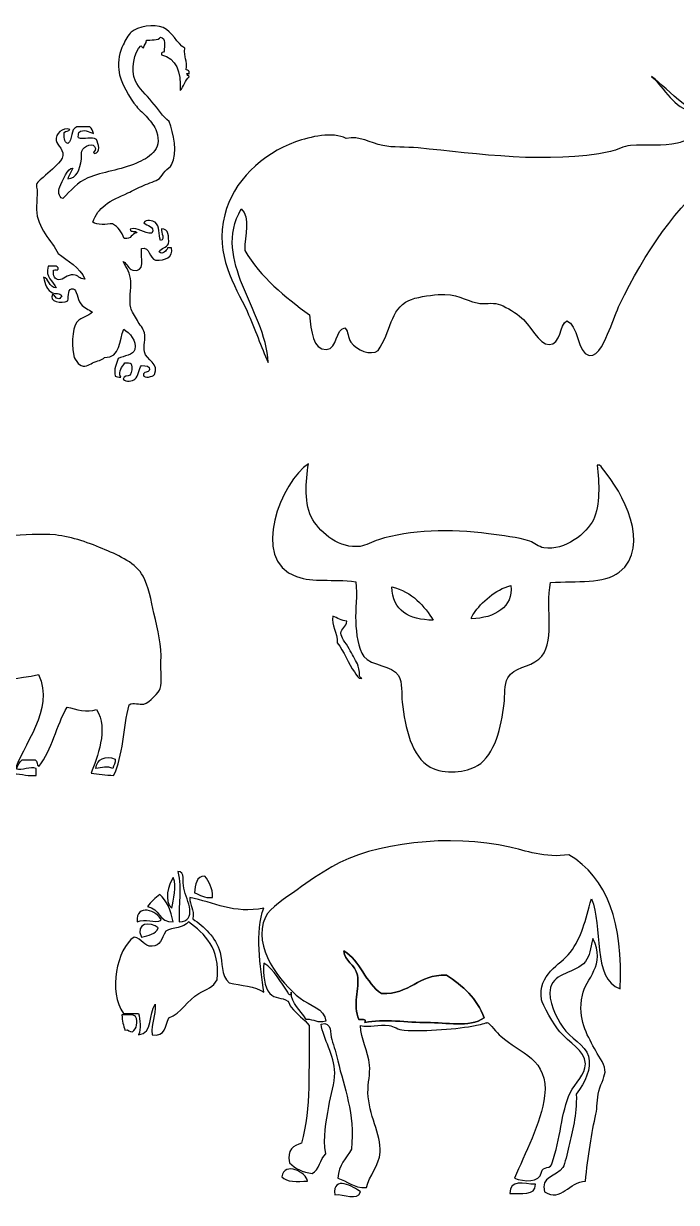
# Model space of a CAD drawing. Header units: centimetres. Extents: x -66 to 65, y -66 to 66.
# Drawn here: x 17.57 to 26.81, y 15.01 to 31.67 of the extents above; entities that cross this region are included whole.
import ezdxf

# ---------------------------------------------------------------- set-up
doc = ezdxf.new("R2010")
doc.units = ezdxf.units.CM
doc.header["$MEASUREMENT"] = 0
doc.layers.add('Layer 1', color=7, linetype='Continuous')

msp = doc.modelspace()

# ---------------------------------------------------------------- linework, layer by layer
at = {"layer": 'Layer 1'}
for points, knots in [([(18.98326, 28.309), (19.03708, 28.21404), (19.08139, 28.14596), (19.09026, 28.03082), (19.09026, 28.03082), (19.0991, 27.91604), (19.06293, 27.77497), (19.09026, 27.65281), (19.09026, 27.65281), (19.10063, 27.60648), (19.15133, 27.5342), (19.18297, 27.47453), (19.18297, 27.47453), (19.21385, 27.41635), (19.26867, 27.36068), (19.28282, 27.30334), (19.28282, 27.30334), (19.3047, 27.21463), (19.26485, 27.11789), (19.28282, 27.03233), (19.28282, 27.03233), (19.30634, 26.9202), (19.49779, 26.85972), (19.42546, 26.71136), (19.42546, 26.71136), (19.40032, 26.68173), (19.27684, 26.65125), (19.26856, 26.70422), (19.26856, 26.70422), (19.26009, 26.75849), (19.34881, 26.73002), (19.35413, 26.78267), (19.35413, 26.78267), (19.35902, 26.83088), (19.30822, 26.83643), (19.24002, 26.83971), (19.24002, 26.83971), (19.20345, 26.79357), (19.20372, 26.68877), (19.14728, 26.64717), (19.14728, 26.64717), (19.11352, 26.62227), (19.01935, 26.59478), (18.98324, 26.64717), (18.98324, 26.64717), (18.98639, 26.6963), (19.04941, 26.68561), (19.08309, 26.70421), (19.08309, 26.70421), (19.09687, 26.74583), (19.11635, 26.80928), (19.09735, 26.86111), (19.09735, 26.86111), (19.07909, 26.87852), (19.04089, 26.87601), (19.00461, 26.8754), (19.00461, 26.8754), (18.9691, 26.81918), (18.90812, 26.76711), (18.94757, 26.67569), (18.94757, 26.67569), (18.9137, 26.67273), (18.88923, 26.67916), (18.86912, 26.68995), (18.86912, 26.68995), (18.84311, 26.7866), (18.89156, 26.86595), (18.9119, 26.93958), (18.9119, 26.93958), (18.99421, 26.97739), (19.12568, 26.98337), (19.14727, 27.06798), (19.14727, 27.06798), (19.17783, 27.18781), (19.07141, 27.30317), (18.99035, 27.35325), (18.99035, 27.35325), (18.92217, 27.19797), (18.95151, 26.94513), (18.71934, 26.95383), (18.71934, 26.95383), (18.68063, 26.90994), (18.61845, 26.91152), (18.54815, 26.87538), (18.54815, 26.87538), (18.49669, 26.8489), (18.43851, 26.80228), (18.3627, 26.85395), (18.3627, 26.85395), (18.34865, 26.86355), (18.30028, 26.92674), (18.29139, 26.9538), (18.29139, 26.9538), (18.25633, 27.06051), (18.25091, 27.36679), (18.32706, 27.45307), (18.32706, 27.45307), (18.39471, 27.52967), (18.4893, 27.5289), (18.54815, 27.59571), (18.54815, 27.59571), (18.49275, 27.63638), (18.42972, 27.64873), (18.38411, 27.70982), (18.38411, 27.70982), (18.33013, 27.7821), (18.32765, 27.91495), (18.27714, 27.92379), (18.27714, 27.92379), (18.19565, 27.938), (18.21449, 27.82679), (18.19866, 27.7526), (18.19866, 27.7526), (18.11524, 27.70995), (17.92061, 27.74125), (17.98469, 27.84534), (17.98469, 27.84534), (18.01292, 27.85008), (18.02189, 27.77946), (18.07028, 27.78113), (18.07028, 27.78113), (18.09195, 27.78798), (18.10005, 27.80841), (18.11306, 27.82394), (18.11306, 27.82394), (18.08507, 27.87408), (18.02694, 27.84908), (17.98466, 27.86672), (17.98466, 27.86672), (17.90465, 27.90011), (17.87512, 27.99258), (17.85628, 28.08781), (17.85628, 28.08781), (17.93126, 28.08191), (17.9278, 27.93589), (18.03458, 27.93803), (18.03458, 27.93803), (17.9923, 28.03611), (17.87549, 28.08122), (17.92047, 28.24474), (17.92047, 28.24474), (17.97484, 28.23728), (18.06866, 28.26929), (18.06313, 28.20193), (18.06313, 28.20193), (18.05241, 28.17052), (18.01651, 28.20672), (17.99892, 28.18767), (17.99892, 28.18767), (17.9845, 28.10057), (18.02043, 28.05675), (18.07025, 28.05215), (18.07025, 28.05215), (18.13777, 28.04596), (18.19079, 28.13039), (18.27707, 28.12348), (18.27707, 28.12348), (18.35491, 28.11726), (18.35573, 28.06294), (18.44111, 28.05929), (18.44111, 28.05929), (18.36896, 28.23439), (18.20206, 28.31475), (18.0631, 28.42301), (18.0631, 28.42301), (17.9797, 28.59229), (17.75968, 28.79097), (17.75639, 29.04354), (17.75639, 29.04354), (17.75546, 29.11574), (17.76912, 29.22428), (17.76353, 29.3217), (17.76353, 29.3217), (17.76226, 29.34395), (17.75025, 29.37766), (17.75639, 29.40015), (17.75639, 29.40015), (17.76576, 29.43433), (17.84587, 29.49363), (17.88479, 29.52855), (17.88479, 29.52855), (17.97845, 29.61258), (18.05005, 29.66812), (18.12016, 29.77104), (18.12016, 29.77104), (18.16874, 29.88127), (18.04293, 29.95175), (18.03459, 30.0207), (18.03459, 30.0207), (18.0234, 30.1127), (18.12495, 30.21602), (18.22713, 30.1776), (18.22713, 30.1776), (18.21432, 30.15), (18.16405, 30.15985), (18.14868, 30.13482), (18.14868, 30.13482), (18.14095, 30.07764), (18.14789, 29.99769), (18.19861, 29.9779), (18.19861, 29.9779), (18.27134, 30.02642), (18.23203, 30.187), (18.32701, 30.21327), (18.32701, 30.21327), (18.38882, 30.21327), (18.45065, 30.21327), (18.51246, 30.21327), (18.51246, 30.21327), (18.53844, 30.19173), (18.55508, 30.16083), (18.56239, 30.12056), (18.56239, 30.12056), (18.49429, 30.13969), (18.42274, 30.19179), (18.35557, 30.13482), (18.35557, 30.13482), (18.35205, 30.10982), (18.34496, 30.08839), (18.34843, 30.05637), (18.34843, 30.05637), (18.43111, 30.03274), (18.53954, 30.07733), (18.60518, 30.03497), (18.60518, 30.03497), (18.63227, 29.97449), (18.67209, 29.84865), (18.57666, 29.83524), (18.57666, 29.83524), (18.53753, 29.85641), (18.59433, 29.87678), (18.59092, 29.90657), (18.59092, 29.90657), (18.56941, 30.00989), (18.42548, 29.94213), (18.39836, 29.8709), (18.39836, 29.8709), (18.38635, 29.83928), (18.39603, 29.79539), (18.39122, 29.75679), (18.39122, 29.75679), (18.37296, 29.60979), (18.32116, 29.48382), (18.19866, 29.47863), (18.19866, 29.47863), (18.21692, 29.53409), (18.24803, 29.57666), (18.26999, 29.62841), (18.26999, 29.62841), (18.19972, 29.64651), (18.12532, 29.44706), (18.08454, 29.36449), (18.08454, 29.36449), (18.05869, 29.31218), (18.06851, 29.22109), (18.12732, 29.20045), (18.12732, 29.20045), (18.24154, 29.31165), (18.33332, 29.42974), (18.48395, 29.49289), (18.48395, 29.49289), (18.69009, 29.57933), (18.94652, 29.6028), (19.16864, 29.69971), (19.16864, 29.69971), (19.33681, 29.77308), (19.54398, 29.88087), (19.45394, 30.14903), (19.45394, 30.14903), (19.42822, 30.22557), (19.37351, 30.28288), (19.32554, 30.34159), (19.32554, 30.34159), (19.27582, 30.4025), (19.21272, 30.45028), (19.16862, 30.50563), (19.16862, 30.50563), (19.08374, 30.61212), (18.93386, 30.84065), (18.91899, 31.01913), (18.91899, 31.01913), (18.90751, 31.15674), (18.93074, 31.26744), (18.98318, 31.37576), (18.98318, 31.37576), (19.01242, 31.43619), (19.05464, 31.5158), (19.09729, 31.55406), (19.09729, 31.55406), (19.18643, 31.63404), (19.41712, 31.67423), (19.54661, 31.61827), (19.54661, 31.61827), (19.67787, 31.56152), (19.741, 31.39105), (19.85332, 31.32583), (19.85332, 31.32583), (19.83988, 31.18981), (19.88999, 31.15922), (19.87472, 31.01912), (19.87472, 31.01912), (19.89435, 31.01023), (19.92163, 31.00899), (19.9175, 30.97634), (19.9175, 30.97634), (19.91853, 30.94488), (19.90004, 30.977), (19.88183, 30.9692), (19.88183, 30.9692), (19.8813, 30.94015), (19.91263, 30.94295), (19.9175, 30.91927), (19.9175, 30.91927), (19.85522, 30.87456), (19.84101, 30.78179), (19.7891, 30.72671), (19.7891, 30.72671), (19.80048, 30.99484), (19.73121, 31.18235), (19.5252, 31.23312), (19.5252, 31.23312), (19.51237, 31.27447), (19.5543, 31.26109), (19.56087, 31.28305), (19.56087, 31.28305), (19.56754, 31.35676), (19.58788, 31.47268), (19.51094, 31.48276), (19.51094, 31.48276), (19.48229, 31.4304), (19.36441, 31.44604), (19.31123, 31.43995), (19.31123, 31.43995), (19.31015, 31.39111), (19.2831, 31.36822), (19.26845, 31.33298), (19.26845, 31.33298), (19.24167, 31.32761), (19.25289, 31.36021), (19.23278, 31.3615), (19.23278, 31.3615), (19.13684, 31.27691), (19.08795, 31.02048), (19.1543, 30.86226), (19.1543, 30.86226), (19.19666, 30.76129), (19.31064, 30.66647), (19.38967, 30.56982), (19.38967, 30.56982), (19.47526, 30.46512), (19.54411, 30.3559), (19.63219, 30.29166), (19.63219, 30.29166), (19.69717, 30.11889), (19.75234, 29.84965), (19.66786, 29.67828), (19.66786, 29.67828), (19.65193, 29.64597), (19.60626, 29.62161), (19.57512, 29.58554), (19.57512, 29.58554), (19.54557, 29.55128), (19.52392, 29.50566), (19.49667, 29.48571), (19.49667, 29.48571), (19.44039, 29.44449), (19.3452, 29.42075), (19.26844, 29.38586), (19.26844, 29.38586), (19.19213, 29.35117), (19.11842, 29.31204), (19.04735, 29.27889), (19.04735, 29.27889), (18.92826, 29.2233), (18.82198, 29.18621), (18.72638, 29.1077), (18.72638, 29.1077), (18.65018, 29.04513), (18.58581, 28.9785), (18.55519, 28.86521), (18.55519, 28.86521), (18.60723, 28.82095), (18.75172, 28.83513), (18.83337, 28.84378), (18.83337, 28.84378), (18.90904, 28.79586), (18.96384, 28.72702), (18.99739, 28.63698), (18.99739, 28.63698), (19.10063, 28.61931), (19.09957, 28.70596), (19.17569, 28.71543), (19.17569, 28.71543), (19.16685, 28.75414), (19.07782, 28.71265), (19.08298, 28.76536), (19.08298, 28.76536), (19.19194, 28.8097), (19.26996, 28.70067), (19.38966, 28.70832), (19.38966, 28.70832), (19.4398, 28.81865), (19.31036, 28.80915), (19.27555, 28.8581), (19.27555, 28.8581), (19.30778, 28.90887), (19.40295, 28.88469), (19.43247, 28.86524), (19.43247, 28.86524), (19.50473, 28.81748), (19.47618, 28.68408), (19.51092, 28.60849), (19.51092, 28.60849), (19.58442, 28.62688), (19.51425, 28.71046), (19.52518, 28.77251), (19.52518, 28.77251), (19.62906, 28.7718), (19.6271, 28.66522), (19.62501, 28.55854), (19.62501, 28.55854), (19.59252, 28.50782), (19.51703, 28.50012), (19.48952, 28.44443), (19.48952, 28.44443), (19.5381, 28.40191), (19.59596, 28.46372), (19.61075, 28.5015), (19.61075, 28.5015), (19.6298, 28.5015), (19.6488, 28.5015), (19.66782, 28.5015), (19.66782, 28.5015), (19.69552, 28.36881), (19.57614, 28.3224), (19.43959, 28.33031), (19.43959, 28.33031), (19.34474, 28.3528), (19.36596, 28.52655), (19.23988, 28.49435), (19.23988, 28.49435), (19.23028, 28.35865), (19.3046, 28.14809), (19.11862, 28.18764), (19.11862, 28.18764), (19.05666, 28.20097), (19.04295, 28.27829), (18.98326, 28.309)], [0, 0, 0, 0, 0.00884956, 0.00884956, 0.00884956, 0.00884956, 0.01769912, 0.01769912, 0.01769912, 0.01769912, 0.02654867, 0.02654867, 0.02654867, 0.02654867, 0.03539823, 0.03539823, 0.03539823, 0.03539823, 0.04424779, 0.04424779, 0.04424779, 0.04424779, 0.05309735, 0.05309735, 0.05309735, 0.05309735, 0.0619469, 0.0619469, 0.0619469, 0.0619469, 0.07079646, 0.07079646, 0.07079646, 0.07079646, 0.07964602, 0.07964602, 0.07964602, 0.07964602, 0.08849558, 0.08849558, 0.08849558, 0.08849558, 0.09734513, 0.09734513, 0.09734513, 0.09734513, 0.10619469, 0.10619469, 0.10619469, 0.10619469, 0.11504425, 0.11504425, 0.11504425, 0.11504425, 0.12389381, 0.12389381, 0.12389381, 0.12389381, 0.13274336, 0.13274336, 0.13274336, 0.13274336, 0.14159292, 0.14159292, 0.14159292, 0.14159292, 0.15044248, 0.15044248, 0.15044248, 0.15044248, 0.15929204, 0.15929204, 0.15929204, 0.15929204, 0.16814159, 0.16814159, 0.16814159, 0.16814159, 0.17699115, 0.17699115, 0.17699115, 0.17699115, 0.18584071, 0.18584071, 0.18584071, 0.18584071, 0.19469027, 0.19469027, 0.19469027, 0.19469027, 0.20353982, 0.20353982, 0.20353982, 0.20353982, 0.21238938, 0.21238938, 0.21238938, 0.21238938, 0.22123894, 0.22123894, 0.22123894, 0.22123894, 0.2300885, 0.2300885, 0.2300885, 0.2300885, 0.23893805, 0.23893805, 0.23893805, 0.23893805, 0.24778761, 0.24778761, 0.24778761, 0.24778761, 0.25663717, 0.25663717, 0.25663717, 0.25663717, 0.26548673, 0.26548673, 0.26548673, 0.26548673, 0.27433628, 0.27433628, 0.27433628, 0.27433628, 0.28318584, 0.28318584, 0.28318584, 0.28318584, 0.2920354, 0.2920354, 0.2920354, 0.2920354, 0.30088496, 0.30088496, 0.30088496, 0.30088496, 0.30973451, 0.30973451, 0.30973451, 0.30973451, 0.31858407, 0.31858407, 0.31858407, 0.31858407, 0.32743363, 0.32743363, 0.32743363, 0.32743363, 0.33628319, 0.33628319, 0.33628319, 0.33628319, 0.34513274, 0.34513274, 0.34513274, 0.34513274, 0.3539823, 0.3539823, 0.3539823, 0.3539823, 0.36283186, 0.36283186, 0.36283186, 0.36283186, 0.37168142, 0.37168142, 0.37168142, 0.37168142, 0.38053097, 0.38053097, 0.38053097, 0.38053097, 0.38938053, 0.38938053, 0.38938053, 0.38938053, 0.39823009, 0.39823009, 0.39823009, 0.39823009, 0.40707965, 0.40707965, 0.40707965, 0.40707965, 0.4159292, 0.4159292, 0.4159292, 0.4159292, 0.42477876, 0.42477876, 0.42477876, 0.42477876, 0.43362832, 0.43362832, 0.43362832, 0.43362832, 0.44247788, 0.44247788, 0.44247788, 0.44247788, 0.45132743, 0.45132743, 0.45132743, 0.45132743, 0.46017699, 0.46017699, 0.46017699, 0.46017699, 0.46902655, 0.46902655, 0.46902655, 0.46902655, 0.47787611, 0.47787611, 0.47787611, 0.47787611, 0.48672566, 0.48672566, 0.48672566, 0.48672566, 0.49557522, 0.49557522, 0.49557522, 0.49557522, 0.50442478, 0.50442478, 0.50442478, 0.50442478, 0.51327434, 0.51327434, 0.51327434, 0.51327434, 0.52212389, 0.52212389, 0.52212389, 0.52212389, 0.53097345, 0.53097345, 0.53097345, 0.53097345, 0.53982301, 0.53982301, 0.53982301, 0.53982301, 0.54867257, 0.54867257, 0.54867257, 0.54867257, 0.55752212, 0.55752212, 0.55752212, 0.55752212, 0.56637168, 0.56637168, 0.56637168, 0.56637168, 0.57522124, 0.57522124, 0.57522124, 0.57522124, 0.5840708, 0.5840708, 0.5840708, 0.5840708, 0.59292035, 0.59292035, 0.59292035, 0.59292035, 0.60176991, 0.60176991, 0.60176991, 0.60176991, 0.61061947, 0.61061947, 0.61061947, 0.61061947, 0.61946903, 0.61946903, 0.61946903, 0.61946903, 0.62831858, 0.62831858, 0.62831858, 0.62831858, 0.63716814, 0.63716814, 0.63716814, 0.63716814, 0.6460177, 0.6460177, 0.6460177, 0.6460177, 0.65486726, 0.65486726, 0.65486726, 0.65486726, 0.66371681, 0.66371681, 0.66371681, 0.66371681, 0.67256637, 0.67256637, 0.67256637, 0.67256637, 0.68141593, 0.68141593, 0.68141593, 0.68141593, 0.69026549, 0.69026549, 0.69026549, 0.69026549, 0.69911504, 0.69911504, 0.69911504, 0.69911504, 0.7079646, 0.7079646, 0.7079646, 0.7079646, 0.71681416, 0.71681416, 0.71681416, 0.71681416, 0.72566372, 0.72566372, 0.72566372, 0.72566372, 0.73451327, 0.73451327, 0.73451327, 0.73451327, 0.74336283, 0.74336283, 0.74336283, 0.74336283, 0.75221239, 0.75221239, 0.75221239, 0.75221239, 0.76106195, 0.76106195, 0.76106195, 0.76106195, 0.7699115, 0.7699115, 0.7699115, 0.7699115, 0.77876106, 0.77876106, 0.77876106, 0.77876106, 0.78761062, 0.78761062, 0.78761062, 0.78761062, 0.79646018, 0.79646018, 0.79646018, 0.79646018, 0.80530973, 0.80530973, 0.80530973, 0.80530973, 0.81415929, 0.81415929, 0.81415929, 0.81415929, 0.82300885, 0.82300885, 0.82300885, 0.82300885, 0.83185841, 0.83185841, 0.83185841, 0.83185841, 0.84070796, 0.84070796, 0.84070796, 0.84070796, 0.84955752, 0.84955752, 0.84955752, 0.84955752, 0.85840708, 0.85840708, 0.85840708, 0.85840708, 0.86725664, 0.86725664, 0.86725664, 0.86725664, 0.87610619, 0.87610619, 0.87610619, 0.87610619, 0.88495575, 0.88495575, 0.88495575, 0.88495575, 0.89380531, 0.89380531, 0.89380531, 0.89380531, 0.90265487, 0.90265487, 0.90265487, 0.90265487, 0.91150442, 0.91150442, 0.91150442, 0.91150442, 0.92035398, 0.92035398, 0.92035398, 0.92035398, 0.92920354, 0.92920354, 0.92920354, 0.92920354, 0.9380531, 0.9380531, 0.9380531, 0.9380531, 0.94690265, 0.94690265, 0.94690265, 0.94690265, 0.95575221, 0.95575221, 0.95575221, 0.95575221, 0.96460177, 0.96460177, 0.96460177, 0.96460177, 0.97345133, 0.97345133, 0.97345133, 0.97345133, 0.98230088, 0.98230088, 0.98230088, 0.98230088, 1, 1, 1, 1]), ([(26.45533, 30.92716), (26.70764, 30.73378), (27.03718, 30.32124), (27.5061, 30.26975), (27.5061, 30.26975), (27.58, 30.26157), (27.67234, 30.27417), (27.77296, 30.26975), (27.77296, 30.26975), (27.88588, 30.26467), (28.02384, 30.22914), (28.12311, 30.25287), (28.12311, 30.25287), (28.37819, 30.31375), (28.5339, 30.65869), (28.82365, 30.52259), (28.82365, 30.52259), (28.67482, 30.43938), (28.54078, 30.32256), (28.37333, 30.26973), (28.37333, 30.26973), (28.30755, 30.24893), (28.23789, 30.25637), (28.17323, 30.23602), (28.17323, 30.23602), (27.79609, 30.11722), (27.53781, 29.78872), (27.33929, 29.49429), (27.33929, 29.49429), (26.82994, 29.13567), (26.3512, 28.41958), (26.00497, 27.70743), (26.00497, 27.70743), (25.95817, 27.6111), (25.91665, 27.4696), (25.8549, 27.33654), (25.8549, 27.33654), (25.79759, 27.21319), (25.71367, 26.95705), (25.5714, 26.98253), (25.5714, 26.98253), (25.40738, 27.01182), (25.41273, 27.42806), (25.25451, 27.47143), (25.25451, 27.47143), (25.15405, 27.42111), (25.17566, 27.13612), (25.00435, 27.1343), (25.00435, 27.1343), (24.87039, 27.13277), (24.73183, 27.42476), (24.58737, 27.53885), (24.58737, 27.53885), (24.50339, 27.60505), (24.36144, 27.68493), (24.28709, 27.70744), (24.28709, 27.70744), (24.19954, 27.73395), (24.09617, 27.70217), (23.98692, 27.72427), (23.98692, 27.72427), (23.80134, 27.76174), (23.7108, 27.86257), (23.43645, 27.84225), (23.43645, 27.84225), (23.304, 27.83249), (23.12133, 27.80484), (23.01949, 27.75803), (23.01949, 27.75803), (22.75578, 27.63667), (22.77128, 27.30805), (22.58592, 27.04998), (22.58592, 27.04998), (22.48781, 26.97555), (22.28255, 27.05654), (22.20225, 27.16801), (22.20225, 27.16801), (22.1542, 27.23469), (22.17217, 27.3202), (22.11891, 27.37028), (22.11891, 27.37028), (21.97048, 27.35623), (22.02919, 27.07556), (21.85208, 27.06686), (21.85208, 27.06686), (21.66952, 27.05789), (21.63946, 27.323), (21.61859, 27.55573), (21.61859, 27.55573), (21.26418, 27.80999), (20.93036, 28.08498), (20.7012, 28.46603), (20.7012, 28.46603), (20.69758, 28.68254), (20.79238, 28.93088), (20.65119, 29.05602), (20.65119, 29.05602), (20.23355, 28.30878), (20.98896, 27.65135), (21.03489, 26.88138), (21.03489, 26.88138), (20.92784, 27.10035), (20.8532, 27.34945), (20.73464, 27.60629), (20.73464, 27.60629), (20.56163, 27.98094), (20.27215, 28.38753), (20.4177, 28.9717), (20.4177, 28.9717), (20.53417, 29.43877), (20.94361, 29.83078), (21.41835, 29.99998), (21.41835, 29.99998), (21.63224, 30.07618), (21.94188, 30.14852), (22.13561, 30.05057), (22.13561, 30.05057), (22.32278, 30.09211), (22.47727, 29.98667), (22.65258, 29.94942), (22.65258, 29.94942), (22.80038, 29.91804), (22.98085, 29.93251), (23.15288, 29.91574), (23.15288, 29.91574), (23.98309, 29.83454), (25.00375, 29.68068), (25.87145, 29.86523), (25.87145, 29.86523), (25.96704, 29.88555), (26.05899, 29.94207), (26.15495, 29.94945), (26.15495, 29.94945), (26.3859, 29.96731), (26.61437, 29.93709), (26.82215, 29.98313), (26.82215, 29.98313), (26.86226, 29.99207), (26.95547, 30.02165), (27.00553, 30.0506), (27.00553, 30.0506), (27.02043, 30.05923), (27.02649, 30.09576), (27.039, 30.10116), (27.039, 30.10116), (27.10509, 30.13008), (27.22752, 30.11944), (27.27242, 30.20231), (27.27242, 30.20231), (27.23702, 30.32378), (27.01048, 30.25224), (27.039, 30.43832), (27.039, 30.43832), (26.77265, 30.46922), (26.63781, 30.75743), (26.45533, 30.92716)], [0, 0, 0, 0, 0.025, 0.025, 0.025, 0.025, 0.05, 0.05, 0.05, 0.05, 0.075, 0.075, 0.075, 0.075, 0.1, 0.1, 0.1, 0.1, 0.125, 0.125, 0.125, 0.125, 0.15, 0.15, 0.15, 0.15, 0.175, 0.175, 0.175, 0.175, 0.2, 0.2, 0.2, 0.2, 0.225, 0.225, 0.225, 0.225, 0.25, 0.25, 0.25, 0.25, 0.275, 0.275, 0.275, 0.275, 0.3, 0.3, 0.3, 0.3, 0.325, 0.325, 0.325, 0.325, 0.35, 0.35, 0.35, 0.35, 0.375, 0.375, 0.375, 0.375, 0.4, 0.4, 0.4, 0.4, 0.425, 0.425, 0.425, 0.425, 0.45, 0.45, 0.45, 0.45, 0.475, 0.475, 0.475, 0.475, 0.5, 0.5, 0.5, 0.5, 0.525, 0.525, 0.525, 0.525, 0.55, 0.55, 0.55, 0.55, 0.575, 0.575, 0.575, 0.575, 0.6, 0.6, 0.6, 0.6, 0.625, 0.625, 0.625, 0.625, 0.65, 0.65, 0.65, 0.65, 0.675, 0.675, 0.675, 0.675, 0.7, 0.7, 0.7, 0.7, 0.725, 0.725, 0.725, 0.725, 0.75, 0.75, 0.75, 0.75, 0.775, 0.775, 0.775, 0.775, 0.8, 0.8, 0.8, 0.8, 0.825, 0.825, 0.825, 0.825, 0.85, 0.85, 0.85, 0.85, 0.875, 0.875, 0.875, 0.875, 0.9, 0.9, 0.9, 0.9, 0.925, 0.925, 0.925, 0.925, 0.95, 0.95, 0.95, 0.95, 1, 1, 1, 1]), ([(14.09823, 25.32077), (14.75945, 25.73773), (15.73648, 25.40986), (15.58995, 24.55298), (15.58995, 24.55298), (15.98238, 24.31538), (16.69469, 24.4023), (17.35578, 24.43233), (17.35578, 24.43233), (17.57575, 24.44233), (17.81531, 24.46474), (18.02483, 24.44328), (18.02483, 24.44328), (18.26055, 24.41918), (18.51677, 24.32356), (18.72682, 24.23489), (18.72682, 24.23489), (18.93346, 24.14766), (19.16166, 24.0442), (19.26427, 23.86196), (19.26427, 23.86196), (19.33682, 23.73319), (19.3795, 23.50572), (19.41778, 23.33549), (19.41778, 23.33549), (19.47136, 23.09792), (19.5292, 22.88144), (19.51655, 22.64448), (19.51655, 22.64448), (19.51033, 22.52706), (19.53118, 22.36489), (19.50557, 22.27155), (19.50557, 22.27155), (19.49271, 22.22472), (19.35579, 22.07317), (19.27522, 22.05221), (19.27522, 22.05221), (19.21095, 22.03549), (19.12973, 22.08626), (19.06686, 22.04123), (19.06686, 22.04123), (18.97952, 21.72272), (18.98526, 21.31111), (18.84747, 21.04312), (18.84747, 21.04312), (18.73672, 21.04931), (18.62818, 21.05778), (18.52941, 21.07603), (18.52941, 21.07603), (18.60675, 21.28383), (18.78375, 21.70661), (18.60619, 21.9754), (18.60619, 21.9754), (18.47141, 21.92489), (18.31123, 21.97947), (18.18939, 22.00831), (18.18939, 22.00831), (18.03691, 21.75127), (17.97587, 21.40284), (17.79453, 21.17471), (17.79453, 21.17471), (17.75005, 21.17781), (17.77471, 21.24998), (17.73968, 21.26245), (17.73968, 21.26245), (17.6775, 21.26245), (17.61535, 21.26245), (17.55323, 21.26245), (17.55323, 21.26245), (17.51476, 21.23147), (17.49097, 21.18572), (17.47645, 21.13085), (17.47645, 21.13085), (17.5399, 21.11281), (17.67595, 21.17056), (17.75061, 21.1418), (17.75061, 21.1418), (17.75061, 21.10891), (17.75061, 21.07602), (17.75061, 21.04311), (17.75061, 21.04311), (17.66465, 21.02816), (17.53934, 21.06457), (17.43255, 21.06504), (17.43255, 21.06504), (17.54963, 21.47964), (18.02749, 21.96531), (17.78357, 22.469), (17.78357, 22.469), (17.23392, 22.35324), (16.5795, 22.34224), (15.92987, 22.32639), (15.92987, 22.32639), (15.87576, 21.87969), (15.83996, 21.41458), (15.79827, 20.95537), (15.79827, 20.95537), (15.69783, 20.94611), (15.62708, 20.90722), (15.52406, 20.90052), (15.52406, 20.90052), (15.54451, 21.14203), (15.57139, 21.46847), (15.51316, 21.69027), (15.51316, 21.69027), (15.38418, 21.55967), (15.43238, 21.25183), (15.3815, 21.04313), (15.3815, 21.04313), (15.32371, 20.9818), (15.19328, 20.95383), (15.10729, 21.01022), (15.10729, 21.01022), (15.2435, 21.4118), (15.13057, 21.91245), (15.05247, 22.31546), (15.05247, 22.31546), (14.95857, 22.38605), (14.8421, 22.43413), (14.73439, 22.49096), (14.73439, 22.49096), (14.6874, 22.62841), (14.56522, 22.71086), (14.51505, 22.85291), (14.51505, 22.85291), (14.48679, 22.93273), (14.50425, 23.03137), (14.47118, 23.11614), (14.47118, 23.11614), (14.39556, 23.30989), (14.13759, 23.46703), (14.03245, 23.64263), (14.03245, 23.64263), (14.02962, 23.79696), (13.96734, 23.89192), (13.87889, 23.96069), (13.87889, 23.96069), (13.59084, 24.00371), (13.47223, 23.87745), (13.31951, 23.78519), (13.31951, 23.78519), (13.22032, 23.81017), (13.10075, 23.83533), (13.01236, 23.78519), (13.01236, 23.78519), (12.80474, 24.0743), (13.0507, 24.32909), (13.18796, 24.53102), (13.18796, 24.53102), (13.27281, 24.65614), (13.34298, 24.77991), (13.41817, 24.87104), (13.41817, 24.87104), (13.43076, 25.07712), (13.45421, 25.32112), (13.47307, 25.4853), (13.47307, 25.4853), (13.6373, 25.7281), (14.12662, 25.7054), (14.09823, 25.32077)], [0, 0, 0, 0, 0.02439024, 0.02439024, 0.02439024, 0.02439024, 0.04878049, 0.04878049, 0.04878049, 0.04878049, 0.07317073, 0.07317073, 0.07317073, 0.07317073, 0.09756098, 0.09756098, 0.09756098, 0.09756098, 0.12195122, 0.12195122, 0.12195122, 0.12195122, 0.14634146, 0.14634146, 0.14634146, 0.14634146, 0.17073171, 0.17073171, 0.17073171, 0.17073171, 0.19512195, 0.19512195, 0.19512195, 0.19512195, 0.2195122, 0.2195122, 0.2195122, 0.2195122, 0.24390244, 0.24390244, 0.24390244, 0.24390244, 0.26829268, 0.26829268, 0.26829268, 0.26829268, 0.29268293, 0.29268293, 0.29268293, 0.29268293, 0.31707317, 0.31707317, 0.31707317, 0.31707317, 0.34146341, 0.34146341, 0.34146341, 0.34146341, 0.36585366, 0.36585366, 0.36585366, 0.36585366, 0.3902439, 0.3902439, 0.3902439, 0.3902439, 0.41463415, 0.41463415, 0.41463415, 0.41463415, 0.43902439, 0.43902439, 0.43902439, 0.43902439, 0.46341463, 0.46341463, 0.46341463, 0.46341463, 0.48780488, 0.48780488, 0.48780488, 0.48780488, 0.51219512, 0.51219512, 0.51219512, 0.51219512, 0.53658537, 0.53658537, 0.53658537, 0.53658537, 0.56097561, 0.56097561, 0.56097561, 0.56097561, 0.58536585, 0.58536585, 0.58536585, 0.58536585, 0.6097561, 0.6097561, 0.6097561, 0.6097561, 0.63414634, 0.63414634, 0.63414634, 0.63414634, 0.65853659, 0.65853659, 0.65853659, 0.65853659, 0.68292683, 0.68292683, 0.68292683, 0.68292683, 0.70731707, 0.70731707, 0.70731707, 0.70731707, 0.73170732, 0.73170732, 0.73170732, 0.73170732, 0.75609756, 0.75609756, 0.75609756, 0.75609756, 0.7804878, 0.7804878, 0.7804878, 0.7804878, 0.80487805, 0.80487805, 0.80487805, 0.80487805, 0.82926829, 0.82926829, 0.82926829, 0.82926829, 0.85365854, 0.85365854, 0.85365854, 0.85365854, 0.87804878, 0.87804878, 0.87804878, 0.87804878, 0.90243902, 0.90243902, 0.90243902, 0.90243902, 0.92682927, 0.92682927, 0.92682927, 0.92682927, 0.95121951, 0.95121951, 0.95121951, 0.95121951, 1, 1, 1, 1]), ([(25.68404, 25.43047), (25.73481, 25.44907), (25.75296, 25.38578), (25.77805, 25.35739), (25.77805, 25.35739), (26.03205, 25.07011), (26.46226, 24.2799), (25.99726, 23.91679), (25.99726, 23.91679), (25.78414, 23.75034), (25.39957, 23.79349), (25.02642, 23.77063), (25.02642, 23.77063), (24.94771, 23.39206), (25.10894, 22.89772), (24.85939, 22.68497), (24.85939, 22.68497), (24.72726, 22.57234), (24.50183, 22.57083), (24.42092, 22.42401), (24.42092, 22.42401), (24.36626, 22.32476), (24.38298, 22.17943), (24.36872, 22.05862), (24.36872, 22.05862), (24.32935, 21.7248), (24.24273, 21.33991), (23.99293, 21.18171), (23.99293, 21.18171), (23.83765, 21.08336), (23.52512, 21.05299), (23.32483, 21.16083), (23.32483, 21.16083), (23.06035, 21.30323), (22.96918, 21.72079), (22.92814, 22.07949), (22.92814, 22.07949), (22.9147, 22.19686), (22.93449, 22.3531), (22.87591, 22.45528), (22.87591, 22.45528), (22.78974, 22.60572), (22.49335, 22.58665), (22.38527, 22.72672), (22.38527, 22.72672), (22.29851, 22.83925), (22.27885, 23.05205), (22.27044, 23.21736), (22.27044, 23.21736), (22.26118, 23.39939), (22.29819, 23.5842), (22.27044, 23.78111), (22.27044, 23.78111), (21.93897, 23.82577), (21.67063, 23.76976), (21.43531, 23.85416), (21.43531, 23.85416), (20.75512, 24.09813), (21.23449, 25.20965), (21.60234, 25.45137), (21.60234, 25.45137), (21.56244, 25.19515), (21.5368, 24.87656), (21.66499, 24.65799), (21.66499, 24.65799), (21.77913, 24.46331), (22.04681, 24.24505), (22.33312, 24.2822), (22.33312, 24.2822), (22.4172, 24.29307), (22.50698, 24.34991), (22.59408, 24.37615), (22.59408, 24.37615), (23.04588, 24.5123), (23.60344, 24.53792), (24.14954, 24.45965), (24.14954, 24.45965), (24.34832, 24.43115), (24.55835, 24.41279), (24.73414, 24.35527), (24.73414, 24.35527), (24.7965, 24.33484), (24.85527, 24.2732), (24.93247, 24.26129), (24.93247, 24.26129), (25.22798, 24.21581), (25.54069, 24.47018), (25.6319, 24.65798), (25.6319, 24.65798), (25.72979, 24.85963), (25.7146, 25.18277), (25.68404, 25.43047)], [0, 0, 0, 0, 0.04166667, 0.04166667, 0.04166667, 0.04166667, 0.08333333, 0.08333333, 0.08333333, 0.08333333, 0.125, 0.125, 0.125, 0.125, 0.16666667, 0.16666667, 0.16666667, 0.16666667, 0.20833333, 0.20833333, 0.20833333, 0.20833333, 0.25, 0.25, 0.25, 0.25, 0.29166667, 0.29166667, 0.29166667, 0.29166667, 0.33333333, 0.33333333, 0.33333333, 0.33333333, 0.375, 0.375, 0.375, 0.375, 0.41666667, 0.41666667, 0.41666667, 0.41666667, 0.45833333, 0.45833333, 0.45833333, 0.45833333, 0.5, 0.5, 0.5, 0.5, 0.54166667, 0.54166667, 0.54166667, 0.54166667, 0.58333333, 0.58333333, 0.58333333, 0.58333333, 0.625, 0.625, 0.625, 0.625, 0.66666667, 0.66666667, 0.66666667, 0.66666667, 0.70833333, 0.70833333, 0.70833333, 0.70833333, 0.75, 0.75, 0.75, 0.75, 0.79166667, 0.79166667, 0.79166667, 0.79166667, 0.83333333, 0.83333333, 0.83333333, 0.83333333, 0.875, 0.875, 0.875, 0.875, 0.91666667, 0.91666667, 0.91666667, 0.91666667, 1, 1, 1, 1]), ([(23.36659, 23.23824), (23.24814, 23.42951), (23.06631, 23.64784), (22.78199, 23.70801), (22.78199, 23.70801), (22.79466, 23.36923), (23.01937, 23.2425), (23.36659, 23.23824)], [0, 0, 0, 0, 0.33333333, 0.33333333, 0.33333333, 0.33333333, 1, 1, 1, 1]), ([(23.94076, 23.33222), (23.92732, 23.31227), (23.89663, 23.28184), (23.90943, 23.25912), (23.90943, 23.25912), (24.2304, 23.26563), (24.50824, 23.42538), (24.46267, 23.72889), (24.46267, 23.72889), (24.24434, 23.67083), (24.04892, 23.49242), (23.94076, 23.33222)], [0, 0, 0, 0, 0.25, 0.25, 0.25, 0.25, 0.5, 0.5, 0.5, 0.5, 1, 1, 1, 1]), ([(18.5952, 21.14184), (18.67746, 21.15525), (18.76268, 21.17811), (18.83653, 21.14184), (18.83653, 21.14184), (18.8406, 21.19267), (18.87746, 21.21058), (18.86942, 21.27347), (18.86942, 21.27347), (18.73373, 21.3384), (18.60395, 21.26979), (18.5952, 21.14184)], [0, 0, 0, 0, 0.25, 0.25, 0.25, 0.25, 0.5, 0.5, 0.5, 0.5, 1, 1, 1, 1]), ([(20.97129, 18.38999), (21.12639, 18.295), (21.20097, 18.11874), (21.31281, 17.98015), (21.31281, 17.98015), (21.3131, 17.94705), (21.3711, 17.90922), (21.35554, 17.98015), (21.35554, 17.98015), (21.36692, 17.80023), (21.48402, 17.74099), (21.56903, 17.59177), (21.56903, 17.59177), (21.70656, 17.59653), (21.71804, 17.53039), (21.84653, 17.57023), (21.84653, 17.57023), (21.83084, 17.74763), (21.62304, 17.78526), (21.48363, 17.89389), (21.48363, 17.89389), (21.20526, 18.11064), (20.79918, 18.61678), (20.99262, 19.03731), (20.99262, 19.03731), (21.0562, 19.17566), (21.28189, 19.30711), (21.44093, 19.42569), (21.44093, 19.42569), (21.6018, 19.5456), (21.77634, 19.65768), (21.93186, 19.7493), (21.93186, 19.7493), (22.51498, 20.09297), (23.60852, 20.22187), (24.45064, 20.02976), (24.45064, 20.02976), (24.64842, 19.98465), (24.96301, 19.86895), (25.28305, 19.92192), (25.28305, 19.92192), (25.83198, 19.59923), (26.05719, 18.94952), (26.00888, 18.02327), (26.00888, 18.02327), (25.60587, 18.16593), (25.76999, 18.92195), (25.60338, 19.29623), (25.60338, 19.29623), (25.51504, 18.98892), (25.46961, 18.75772), (25.30453, 18.54111), (25.30453, 18.54111), (25.16102, 18.35299), (24.84352, 18.24311), (24.89887, 17.87235), (24.89887, 17.87235), (24.90765, 17.81385), (25.08405, 17.50373), (25.15509, 17.41925), (25.15509, 17.41925), (25.28275, 17.26733), (25.51275, 17.15721), (25.51794, 16.9661), (25.51794, 16.9661), (25.52228, 16.80994), (25.37221, 16.70033), (25.30455, 16.55621), (25.30455, 16.55621), (25.17236, 16.27483), (25.16853, 15.89589), (25.04835, 15.56376), (25.04835, 15.56376), (25.04626, 15.47245), (24.90532, 15.52137), (24.89889, 15.43435), (24.89889, 15.43435), (24.86764, 15.27338), (24.65322, 15.30174), (24.51469, 15.34804), (24.51469, 15.34804), (24.65884, 15.68462), (24.89556, 16.13301), (24.94167, 16.51297), (24.94167, 16.51297), (25.00409, 17.02885), (24.59216, 17.12119), (24.32265, 17.35453), (24.32265, 17.35453), (24.2695, 17.40046), (24.16737, 17.5381), (24.13051, 17.54868), (24.13051, 17.54868), (24.13302, 17.54797), (24.00237, 17.5136), (23.9598, 17.50547), (23.9598, 17.50547), (23.73403, 17.46237), (23.25154, 17.41855), (22.95645, 17.44078), (22.95645, 17.44078), (22.86784, 17.44745), (22.80789, 17.49603), (22.74301, 17.50547), (22.74301, 17.50547), (22.58799, 17.52807), (22.47044, 17.47586), (22.33746, 17.50547), (22.33746, 17.50547), (22.34302, 17.31277), (22.44321, 17.15588), (22.46552, 16.94453), (22.46552, 16.94453), (22.47833, 16.82314), (22.44144, 16.69685), (22.44427, 16.55617), (22.44427, 16.55617), (22.45036, 16.24952), (22.62924, 15.96737), (22.61506, 15.71472), (22.61506, 15.71472), (22.60434, 15.52642), (22.45996, 15.37883), (22.42279, 15.21852), (22.42279, 15.21852), (22.22904, 15.20246), (22.15789, 15.31036), (22.01732, 15.34803), (22.01732, 15.34803), (22.02732, 15.53924), (22.138, 15.62878), (22.20938, 15.75792), (22.20938, 15.75792), (22.26193, 16.27007), (22.10558, 16.63067), (22.01732, 17.00927), (22.01732, 17.00927), (21.99547, 17.10312), (21.96223, 17.20972), (21.93189, 17.31132), (21.93189, 17.31132), (21.90906, 17.38794), (21.93877, 17.5699), (21.7824, 17.52706), (21.7824, 17.52706), (21.80637, 17.31436), (21.9716, 17.09365), (21.97465, 16.8366), (21.97465, 16.8366), (21.97626, 16.69563), (21.91758, 16.52669), (21.88922, 16.36199), (21.88922, 16.36199), (21.85104, 16.1403), (21.80559, 15.92694), (21.8466, 15.69315), (21.8466, 15.69315), (21.76479, 15.61769), (21.75847, 15.46587), (21.65446, 15.41264), (21.65446, 15.41264), (21.52055, 15.43547), (21.41282, 15.48484), (21.33431, 15.56369), (21.33431, 15.56369), (21.29438, 15.75504), (21.39321, 15.8061), (21.50497, 15.84415), (21.50497, 15.84415), (21.64105, 16.34421), (21.60279, 16.891), (21.61165, 17.50544), (21.61165, 17.50544), (21.54064, 17.59918), (21.44457, 17.66258), (21.35556, 17.76433), (21.35556, 17.76433), (21.34053, 17.78158), (21.33035, 17.83865), (21.31283, 17.85069), (21.31283, 17.85069), (21.2257, 17.91078), (21.12633, 17.88093), (21.05671, 17.95856), (21.05671, 17.95856), (20.97533, 18.04952), (20.95806, 18.22695), (20.97129, 18.38999)], [0, 0, 0, 0, 0.02083333, 0.02083333, 0.02083333, 0.02083333, 0.04166667, 0.04166667, 0.04166667, 0.04166667, 0.0625, 0.0625, 0.0625, 0.0625, 0.08333333, 0.08333333, 0.08333333, 0.08333333, 0.10416667, 0.10416667, 0.10416667, 0.10416667, 0.125, 0.125, 0.125, 0.125, 0.14583333, 0.14583333, 0.14583333, 0.14583333, 0.16666667, 0.16666667, 0.16666667, 0.16666667, 0.1875, 0.1875, 0.1875, 0.1875, 0.20833333, 0.20833333, 0.20833333, 0.20833333, 0.22916667, 0.22916667, 0.22916667, 0.22916667, 0.25, 0.25, 0.25, 0.25, 0.27083333, 0.27083333, 0.27083333, 0.27083333, 0.29166667, 0.29166667, 0.29166667, 0.29166667, 0.3125, 0.3125, 0.3125, 0.3125, 0.33333333, 0.33333333, 0.33333333, 0.33333333, 0.35416667, 0.35416667, 0.35416667, 0.35416667, 0.375, 0.375, 0.375, 0.375, 0.39583333, 0.39583333, 0.39583333, 0.39583333, 0.41666667, 0.41666667, 0.41666667, 0.41666667, 0.4375, 0.4375, 0.4375, 0.4375, 0.45833333, 0.45833333, 0.45833333, 0.45833333, 0.47916667, 0.47916667, 0.47916667, 0.47916667, 0.5, 0.5, 0.5, 0.5, 0.52083333, 0.52083333, 0.52083333, 0.52083333, 0.54166667, 0.54166667, 0.54166667, 0.54166667, 0.5625, 0.5625, 0.5625, 0.5625, 0.58333333, 0.58333333, 0.58333333, 0.58333333, 0.60416667, 0.60416667, 0.60416667, 0.60416667, 0.625, 0.625, 0.625, 0.625, 0.64583333, 0.64583333, 0.64583333, 0.64583333, 0.66666667, 0.66666667, 0.66666667, 0.66666667, 0.6875, 0.6875, 0.6875, 0.6875, 0.70833333, 0.70833333, 0.70833333, 0.70833333, 0.72916667, 0.72916667, 0.72916667, 0.72916667, 0.75, 0.75, 0.75, 0.75, 0.77083333, 0.77083333, 0.77083333, 0.77083333, 0.79166667, 0.79166667, 0.79166667, 0.79166667, 0.8125, 0.8125, 0.8125, 0.8125, 0.83333333, 0.83333333, 0.83333333, 0.83333333, 0.85416667, 0.85416667, 0.85416667, 0.85416667, 0.875, 0.875, 0.875, 0.875, 0.89583333, 0.89583333, 0.89583333, 0.89583333, 0.91666667, 0.91666667, 0.91666667, 0.91666667, 0.9375, 0.9375, 0.9375, 0.9375, 0.95833333, 0.95833333, 0.95833333, 0.95833333, 1, 1, 1, 1]), ([(19.77595, 18.97255), (19.75756, 19.19782), (19.81805, 19.43031), (19.75465, 19.68457), (19.75465, 19.68457), (19.86974, 19.68264), (19.81569, 19.54318), (19.83993, 19.44732), (19.83993, 19.44732), (19.88589, 19.26639), (20.03844, 18.98503), (19.77595, 18.97255)], [0, 0, 0, 0, 0.25, 0.25, 0.25, 0.25, 0.5, 0.5, 0.5, 0.5, 1, 1, 1, 1]), ([(19.69065, 19.59826), (19.74457, 19.47843), (19.69017, 19.28259), (19.66925, 19.16675), (19.66925, 19.16675), (19.55256, 19.26383), (19.62424, 19.50095), (19.69065, 19.59826)], [0, 0, 0, 0, 0.33333333, 0.33333333, 0.33333333, 0.33333333, 1, 1, 1, 1]), ([(20.24559, 19.31772), (20.12322, 19.30184), (20.07139, 19.35743), (19.98937, 19.38252), (19.98937, 19.38252), (20.00286, 19.49838), (20.01242, 19.61832), (20.13886, 19.6198), (20.13886, 19.6198), (20.19127, 19.53616), (20.25196, 19.46078), (20.24559, 19.31772)], [0, 0, 0, 0, 0.25, 0.25, 0.25, 0.25, 0.5, 0.5, 0.5, 0.5, 1, 1, 1, 1]), ([(19.69065, 18.97255), (19.48311, 18.95702), (19.50137, 19.16964), (19.32775, 19.18834), (19.32775, 19.18834), (19.37164, 19.25896), (19.43827, 19.30679), (19.49854, 19.36087), (19.49854, 19.36087), (19.60492, 19.2743), (19.6553, 19.13106), (19.69065, 18.97255)], [0, 0, 0, 0, 0.25, 0.25, 0.25, 0.25, 0.5, 0.5, 0.5, 0.5, 1, 1, 1, 1]), ([(19.51981, 18.99416), (19.43112, 18.95175), (19.29322, 19.02139), (19.17834, 18.97254), (19.17834, 18.97254), (19.15582, 19.24655), (19.47433, 19.12812), (19.51981, 18.99416)], [0, 0, 0, 0, 0.33333333, 0.33333333, 0.33333333, 0.33333333, 1, 1, 1, 1]), ([(20.97129, 17.98015), (20.84609, 18.06209), (20.64895, 18.0713), (20.48046, 18.10961), (20.48046, 18.10961), (20.35698, 18.21589), (20.39415, 18.39771), (20.35222, 18.54109), (20.35222, 18.54109), (20.28687, 18.76506), (20.12632, 18.90185), (19.96807, 19.01575), (19.96807, 19.01575), (19.9903, 19.15333), (19.92158, 19.19892), (19.92537, 19.31772), (19.92537, 19.31772), (20.25954, 19.25136), (20.55055, 19.08028), (20.97127, 19.16678), (20.97127, 19.16678), (20.84019, 18.84261), (20.92565, 18.32508), (20.97129, 17.98015)], [0, 0, 0, 0, 0.14285714, 0.14285714, 0.14285714, 0.14285714, 0.28571429, 0.28571429, 0.28571429, 0.28571429, 0.42857143, 0.42857143, 0.42857143, 0.42857143, 0.57142857, 0.57142857, 0.57142857, 0.57142857, 0.71428571, 0.71428571, 0.71428571, 0.71428571, 1, 1, 1, 1]), ([(19.39186, 17.376), (19.37376, 17.55248), (19.448, 17.63564), (19.43446, 17.80751), (19.43446, 17.80751), (19.33945, 17.68059), (19.40938, 17.38701), (19.19959, 17.376), (19.19959, 17.376), (19.23745, 17.45945), (19.21967, 17.5905), (19.19959, 17.67805), (19.19959, 17.67805), (19.1285, 17.67805), (19.05735, 17.67805), (18.9862, 17.67805), (18.9862, 17.67805), (18.76977, 17.97758), (18.89203, 18.59515), (19.13574, 18.75684), (19.13574, 18.75684), (19.26039, 18.74155), (19.26388, 18.61709), (19.39186, 18.62738), (19.39186, 18.62738), (19.50886, 18.63672), (19.52399, 18.72623), (19.58387, 18.84304), (19.58387, 18.84304), (19.68486, 18.89204), (19.84115, 18.88516), (19.90402, 18.97253), (19.90402, 18.97253), (20.1399, 18.80092), (20.35431, 18.60772), (20.30965, 18.15272), (20.30965, 18.15272), (20.2629, 18.05173), (20.16334, 18.02207), (20.05348, 17.95857), (20.05348, 17.95857), (19.89195, 17.86491), (19.80332, 17.68121), (19.62652, 17.61347), (19.62652, 17.61347), (19.57754, 17.50474), (19.58056, 17.34335), (19.39186, 17.376)], [0, 0, 0, 0, 0.07692308, 0.07692308, 0.07692308, 0.07692308, 0.15384615, 0.15384615, 0.15384615, 0.15384615, 0.23076923, 0.23076923, 0.23076923, 0.23076923, 0.30769231, 0.30769231, 0.30769231, 0.30769231, 0.38461538, 0.38461538, 0.38461538, 0.38461538, 0.46153846, 0.46153846, 0.46153846, 0.46153846, 0.53846154, 0.53846154, 0.53846154, 0.53846154, 0.61538462, 0.61538462, 0.61538462, 0.61538462, 0.69230769, 0.69230769, 0.69230769, 0.69230769, 0.76923077, 0.76923077, 0.76923077, 0.76923077, 0.84615385, 0.84615385, 0.84615385, 0.84615385, 1, 1, 1, 1]), ([(19.47708, 18.88627), (19.44131, 18.8002), (19.34312, 18.77729), (19.24239, 18.75684), (19.24239, 18.75684), (19.13577, 18.95027), (19.38122, 18.99043), (19.47708, 18.88627)], [0, 0, 0, 0, 0.33333333, 0.33333333, 0.33333333, 0.33333333, 1, 1, 1, 1]), ([(25.62465, 18.73524), (25.8206, 18.36773), (25.5198, 18.16303), (25.47535, 17.93699), (25.47535, 17.93699), (25.40481, 17.57872), (25.54128, 17.38975), (25.64611, 17.18184), (25.64611, 17.18184), (25.68884, 17.09688), (25.78383, 16.97782), (25.79541, 16.87979), (25.79541, 16.87979), (25.80586, 16.79205), (25.74313, 16.70673), (25.71008, 16.57774), (25.71008, 16.57774), (25.68188, 16.46799), (25.68825, 16.34557), (25.66738, 16.25418), (25.66738, 16.25418), (25.61018, 16.00314), (25.55308, 15.65029), (25.51797, 15.30478), (25.51797, 15.30478), (25.29069, 15.30332), (25.18102, 15.00543), (24.94171, 15.15378), (24.94171, 15.15378), (24.86964, 15.36931), (25.11313, 15.36979), (25.19788, 15.49903), (25.19788, 15.49903), (25.23746, 15.55949), (25.25495, 15.68755), (25.28313, 15.80108), (25.28313, 15.80108), (25.33499, 16.00917), (25.39756, 16.23026), (25.38997, 16.53453), (25.38997, 16.53453), (25.52075, 16.71566), (25.60539, 16.89346), (25.56063, 17.07399), (25.56063, 17.07399), (25.52121, 17.23361), (25.30171, 17.32627), (25.19789, 17.48388), (25.19789, 17.48388), (25.10843, 17.61958), (24.98096, 17.85067), (25.0271, 18.04482), (25.0271, 18.04482), (25.07872, 18.26191), (25.37844, 18.23765), (25.51801, 18.41156), (25.51801, 18.41156), (25.58498, 18.49513), (25.58647, 18.58673), (25.62465, 18.73524)], [0, 0, 0, 0, 0.0625, 0.0625, 0.0625, 0.0625, 0.125, 0.125, 0.125, 0.125, 0.1875, 0.1875, 0.1875, 0.1875, 0.25, 0.25, 0.25, 0.25, 0.3125, 0.3125, 0.3125, 0.3125, 0.375, 0.375, 0.375, 0.375, 0.4375, 0.4375, 0.4375, 0.4375, 0.5, 0.5, 0.5, 0.5, 0.5625, 0.5625, 0.5625, 0.5625, 0.625, 0.625, 0.625, 0.625, 0.6875, 0.6875, 0.6875, 0.6875, 0.75, 0.75, 0.75, 0.75, 0.8125, 0.8125, 0.8125, 0.8125, 0.875, 0.875, 0.875, 0.875, 1, 1, 1, 1]), ([(22.29478, 18.21745), (22.33148, 18.02732), (22.21892, 17.79295), (22.31613, 17.59176), (22.31613, 17.59176), (22.35407, 17.58679), (22.42307, 17.61351), (22.40146, 17.54866), (22.40146, 17.54866), (22.65001, 17.60555), (23.01799, 17.54628), (23.2767, 17.54866), (23.2767, 17.54866), (23.56057, 17.55131), (23.86429, 17.47336), (24.08786, 17.61346), (24.08786, 17.61346), (23.98914, 17.89466), (23.78272, 18.06735), (23.55414, 18.21745), (23.55414, 18.21745), (23.1456, 18.23499), (23.04614, 17.93993), (22.63633, 17.95858), (22.63633, 17.95858), (22.40643, 18.10722), (22.34174, 18.42306), (22.10269, 18.56265), (22.10269, 18.56265), (22.10955, 18.4139), (22.26383, 18.37792), (22.29478, 18.21745)], [0, 0, 0, 0, 0.11111111, 0.11111111, 0.11111111, 0.11111111, 0.22222222, 0.22222222, 0.22222222, 0.22222222, 0.33333333, 0.33333333, 0.33333333, 0.33333333, 0.44444444, 0.44444444, 0.44444444, 0.44444444, 0.55555556, 0.55555556, 0.55555556, 0.55555556, 0.66666667, 0.66666667, 0.66666667, 0.66666667, 0.77777778, 0.77777778, 0.77777778, 0.77777778, 1, 1, 1, 1]), ([(18.96487, 17.65651), (19.03157, 17.65206), (19.12156, 17.67104), (19.15698, 17.63492), (19.15698, 17.63492), (19.19429, 17.55885), (19.17336, 17.45768), (19.11428, 17.41923), (19.11428, 17.41923), (19.06284, 17.41039), (19.06792, 17.45855), (19.0076, 17.44077), (19.0076, 17.44077), (18.98384, 17.50297), (18.96903, 17.57454), (18.96487, 17.65651)], [0, 0, 0, 0, 0.2, 0.2, 0.2, 0.2, 0.4, 0.4, 0.4, 0.4, 0.6, 0.6, 0.6, 0.6, 1, 1, 1, 1]), ([(21.59033, 15.30481), (21.44796, 15.30465), (21.28765, 15.28658), (21.22748, 15.36961), (21.22748, 15.36961), (21.25926, 15.58548), (21.57671, 15.43417), (21.59033, 15.30481)], [0, 0, 0, 0, 0.33333333, 0.33333333, 0.33333333, 0.33333333, 1, 1, 1, 1]), ([(22.33746, 15.15381), (22.29158, 15.01583), (22.10754, 15.14005), (21.97464, 15.11055), (21.97464, 15.11055), (21.94257, 15.40702), (22.24515, 15.22049), (22.33746, 15.15381)], [0, 0, 0, 0, 0.33333333, 0.33333333, 0.33333333, 0.33333333, 1, 1, 1, 1]), ([(24.81349, 15.26161), (24.81611, 15.09371), (24.60664, 15.14006), (24.45069, 15.1322), (24.45069, 15.1322), (24.44876, 15.34207), (24.64079, 15.26192), (24.81349, 15.26161)], [0, 0, 0, 0, 0.33333333, 0.33333333, 0.33333333, 0.33333333, 1, 1, 1, 1])]:
    msp.add_open_spline(points, degree=3, knots=knots, dxfattribs=at)
at = {"layer": 'Layer 1', "color": 7}
for points, knots in [([(21.94643, 23.29682), (22.00866, 23.26769), (22.06824, 23.23597), (22.14667, 23.22303), (22.14667, 23.22303), (22.14138, 23.13876), (22.06647, 23.12622), (22.06235, 23.05438), (22.06235, 23.05438), (22.05915, 22.99837), (22.12773, 22.92579), (22.17829, 22.83308), (22.17829, 22.83308), (22.21861, 22.75916), (22.26486, 22.68282), (22.29423, 22.62229), (22.29423, 22.62229), (22.31217, 22.58525), (22.32201, 22.52162), (22.32585, 22.45364), (22.32585, 22.45364), (22.32402, 22.42721), (22.34945, 22.42805), (22.35744, 22.41149), (22.35744, 22.41149), (22.30193, 22.40755), (22.28, 22.47007), (22.25206, 22.50634), (22.25206, 22.50634), (22.16438, 22.62019), (22.1054, 22.80333), (22.00965, 22.91737), (22.00965, 22.91737), (22.01419, 23.06422), (21.92024, 23.16283), (21.94643, 23.29682)], [0, 0, 0, 0, 0.1, 0.1, 0.1, 0.1, 0.2, 0.2, 0.2, 0.2, 0.3, 0.3, 0.3, 0.3, 0.4, 0.4, 0.4, 0.4, 0.5, 0.5, 0.5, 0.5, 0.6, 0.6, 0.6, 0.6, 0.7, 0.7, 0.7, 0.7, 0.8, 0.8, 0.8, 0.8, 1, 1, 1, 1]), ([(22.10267, 18.56263), (22.34172, 18.42304), (22.40639, 18.1072), (22.63631, 17.95856), (22.63631, 17.95856), (23.04612, 17.93991), (23.14558, 18.23497), (23.55412, 18.21743), (23.55412, 18.21743), (23.78269, 18.06733), (23.9891, 17.89466), (24.08784, 17.61344), (24.08784, 17.61344), (23.86427, 17.47334), (23.56053, 17.55126), (23.27668, 17.54864), (23.27668, 17.54864), (23.01797, 17.54626), (22.64996, 17.60553), (22.40144, 17.54864), (22.40144, 17.54864), (22.42306, 17.61349), (22.35405, 17.58677), (22.31611, 17.59174), (22.31611, 17.59174), (22.2189, 17.79293), (22.33146, 18.0273), (22.29476, 18.21743), (22.29476, 18.21743), (22.26383, 18.37792), (22.10955, 18.4139), (22.10267, 18.56263)], [0, 0, 0, 0, 0.11111111, 0.11111111, 0.11111111, 0.11111111, 0.22222222, 0.22222222, 0.22222222, 0.22222222, 0.33333333, 0.33333333, 0.33333333, 0.33333333, 0.44444444, 0.44444444, 0.44444444, 0.44444444, 0.55555556, 0.55555556, 0.55555556, 0.55555556, 0.66666667, 0.66666667, 0.66666667, 0.66666667, 0.77777778, 0.77777778, 0.77777778, 0.77777778, 1, 1, 1, 1])]:
    msp.add_open_spline(points, degree=3, knots=knots, dxfattribs=at)

doc.saveas('drawing.dxf')
